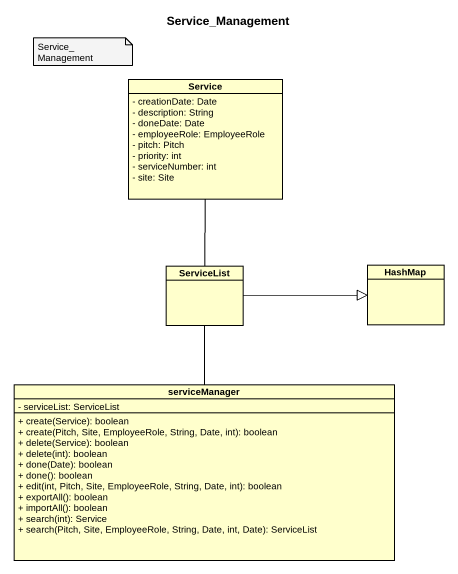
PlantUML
@startuml
title Service_Management
hide circle
hide empty members
skinparam classAttributeIconSize 0
class Service {
  - creationDate: Date
  - description: String
  - doneDate: Date
  - employeeRole: EmployeeRole
  - pitch: Pitch
  - priority: int
  - serviceNumber: int
  - site: Site
}
class ServiceList
class HashMap
class serviceManager {
  - serviceList: ServiceList
  + create(Service): boolean
  + create(Pitch, Site, EmployeeRole, String, Date, int): boolean
  + delete(Service): boolean
  + delete(int): boolean
  + done(Date): boolean
  + done(): boolean
  + edit(int, Pitch, Site, EmployeeRole, String, Date, int): boolean
  + exportAll(): boolean
  + importAll(): boolean
  + search(int): Service
  + search(Pitch, Site, EmployeeRole, String, Date, int, Date): ServiceList
}
Service -- ServiceList
ServiceList -right-|> HashMap
serviceManager -up- ServiceList
note as N1
  Service_Management
end note
@enduml
